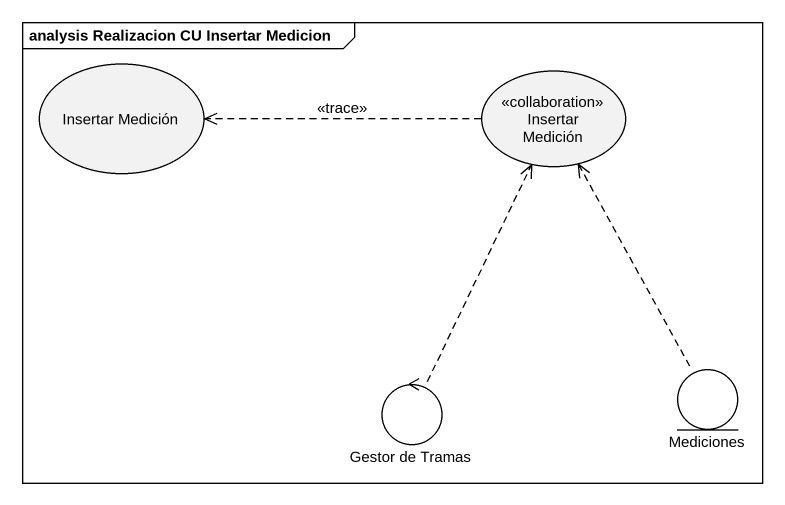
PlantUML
@startuml
mainframe analysis Realizacion CU Insertar Medicion
usecase "Insertar Medición" as Insertar_Medición
usecase "Insertar Medición" as Insertar_Medición_2 <<collaboration>>
entity Mediciones
control "Gestor de Tramas" as Gestor_de_Tramas
Insertar_Medición_2 .left.> Insertar_Medición : <<trace>>
Mediciones .up.> Insertar_Medición_2
Gestor_de_Tramas .up.> Insertar_Medición_2
@enduml
